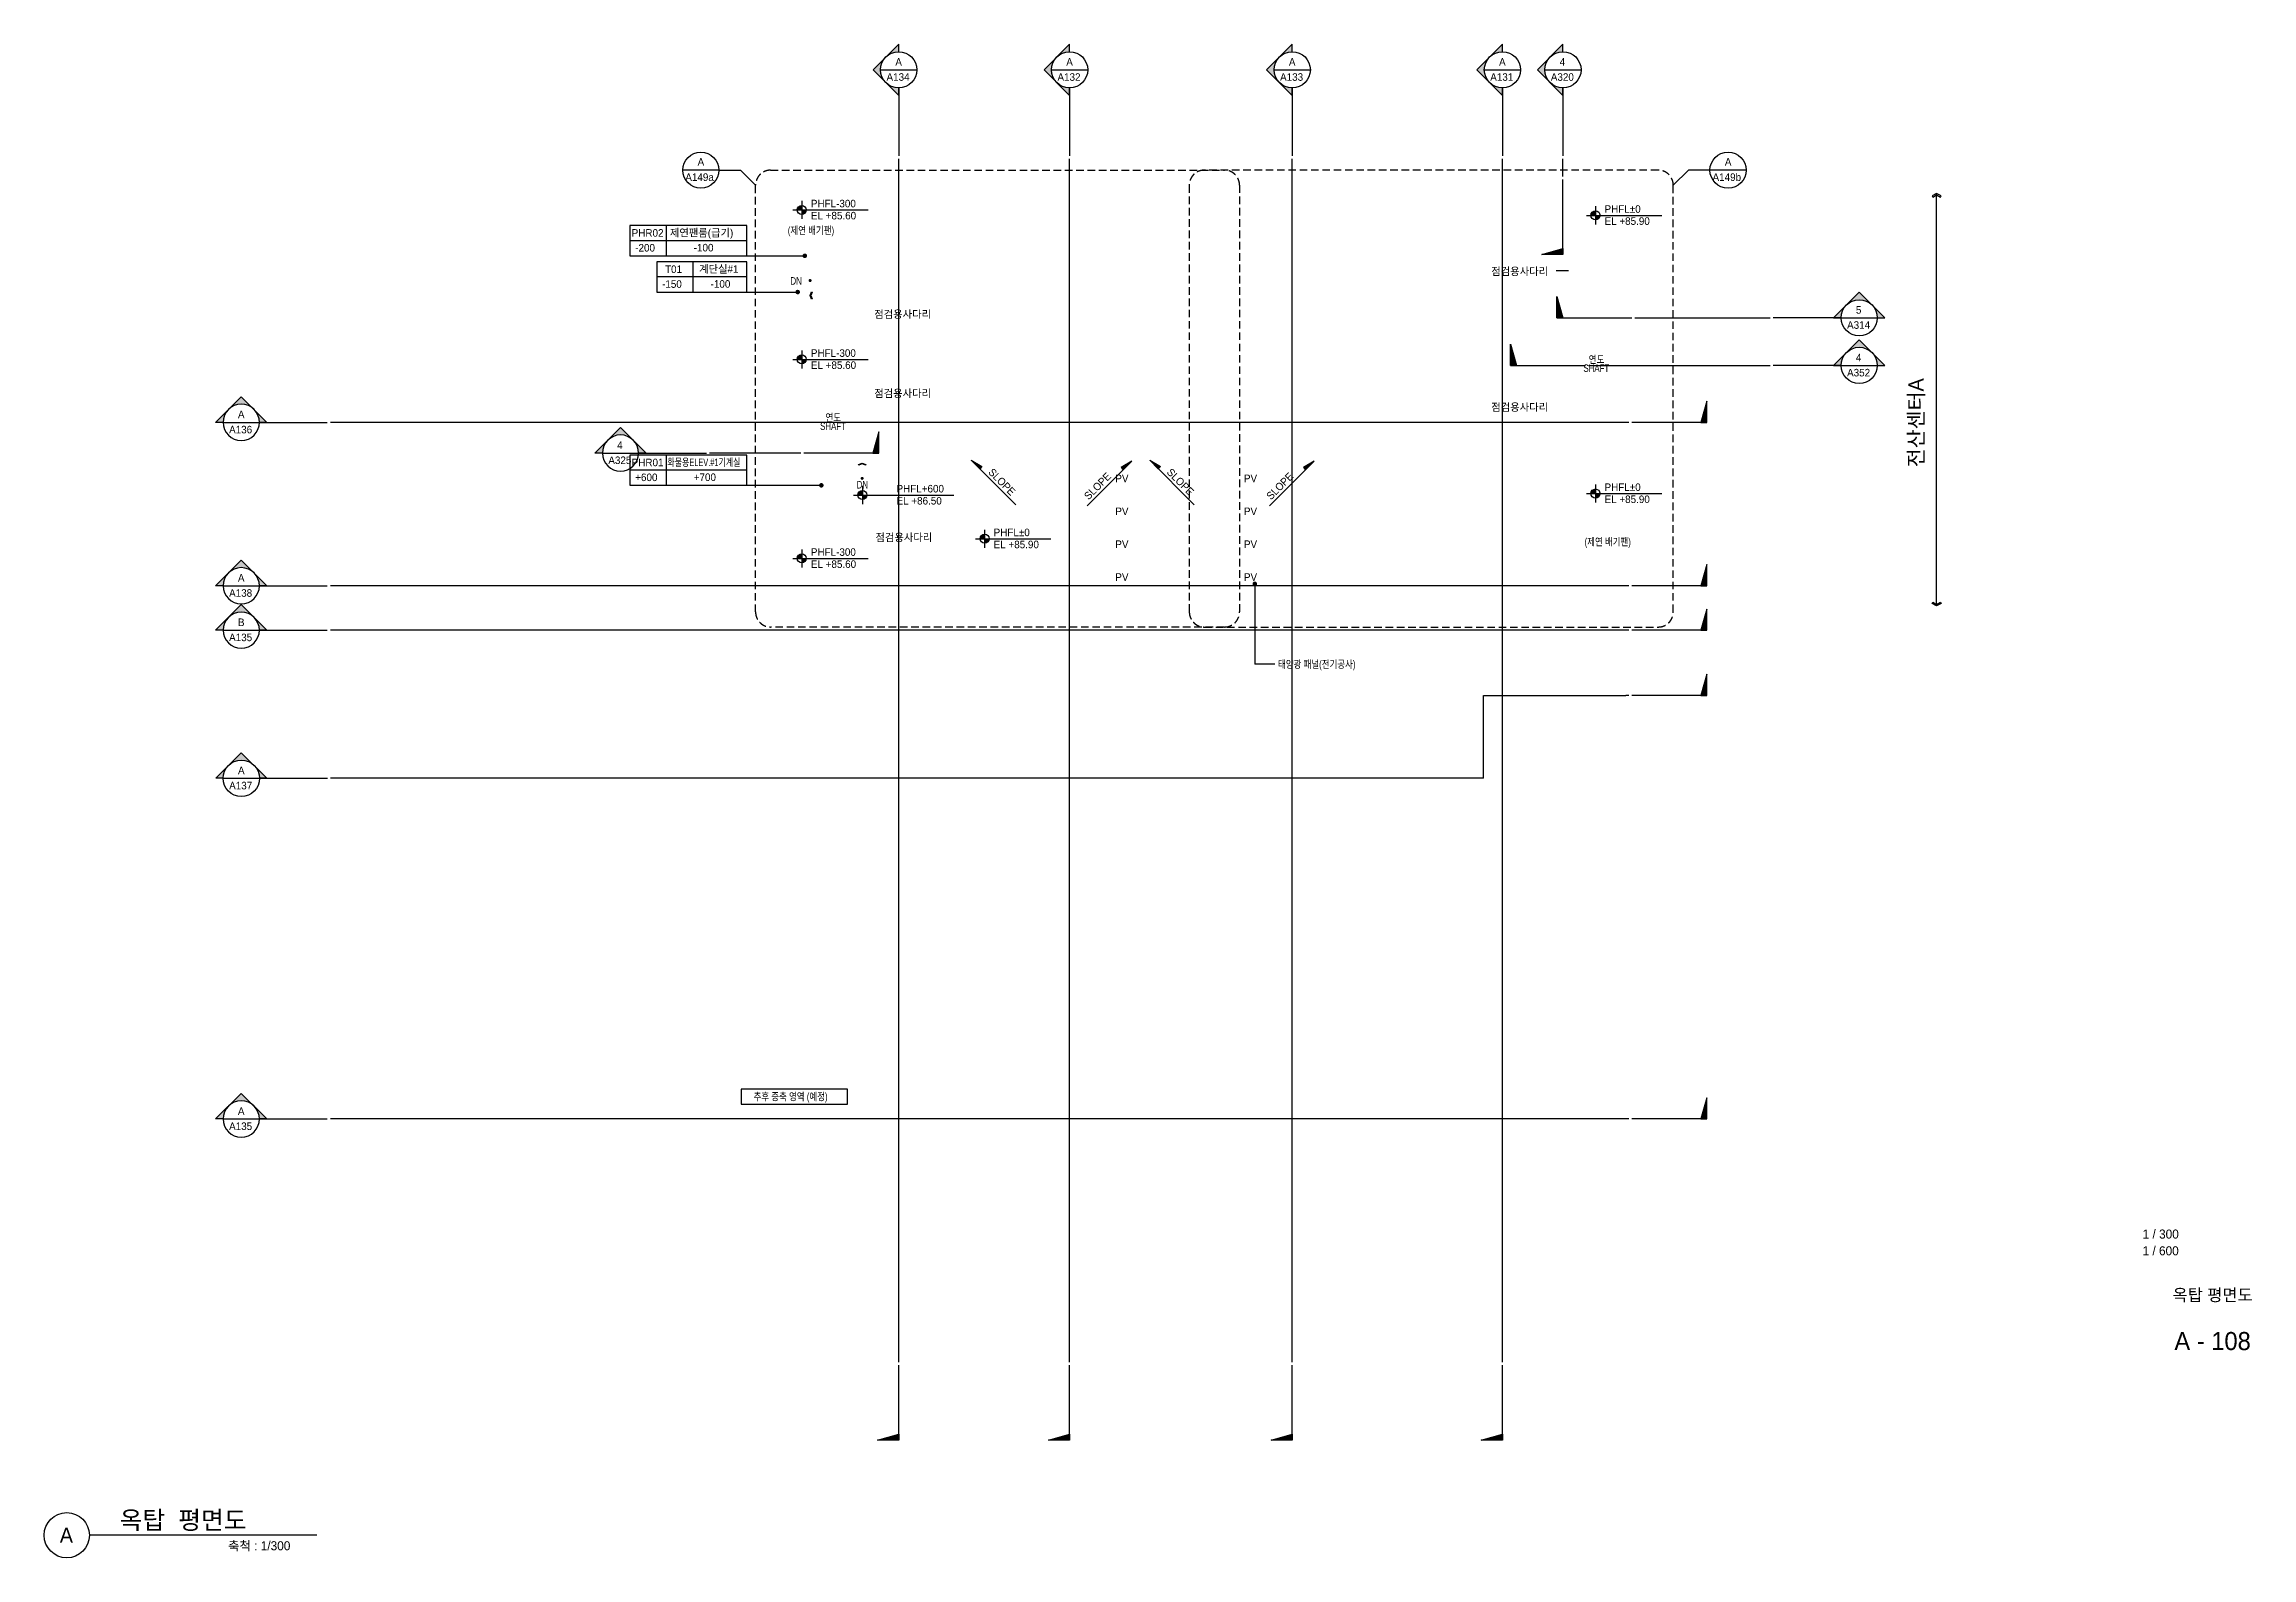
# Model space of a CAD drawing. Header units: millimetres. Extents: x 18458 to 242505, y -521583 to 1237915.
# Drawn here: x 18458 to 237858, y 904017 to 1054436 of the extents above; entities that cross this region are included whole.
import ezdxf
from ezdxf.enums import TextEntityAlignment as Align

# ---------------------------------------------------------------- set-up
doc = ezdxf.new("R2010")
doc.units = ezdxf.units.MM
doc.header["$LTSCALE"] = 300
doc.header["$MEASUREMENT"] = 0
doc.linetypes.add('HIDDEN', pattern=[0.375, 0.25, -0.125])
for name, color, linetype in [('A-DIM', 7, 'Continuous'), ('A-ELE-5', 5, 'Continuous'), ('A-ELE-9', 9, 'Continuous'), ('A-SYM', 7, 'Continuous'), ('A-SYM-1', 7, 'Continuous'), ('A-SYM-BUB', 3, 'Continuous'), ('A-SYM-LEAD', 4, 'Continuous'), ('A-SYM-LEVEL', 7, 'Continuous'), ('A-TEXT-NAME', 7, 'Continuous'), ('A-TEXT-NOTE', 7, 'Continuous'), ('XREF', 7, 'Continuous'), ('계단-라인', 7, 'Continuous'), ('실명', 7, 'Continuous'), ('실명-LEAD', 7, 'Continuous')]:
    doc.layers.add(name, color=color, linetype=linetype)
doc.styles.add('Gtx', font='Dotum.ttf')

# ---------------------------------------------------------------- blocks, each defined once
blk = doc.blocks.new('실명')
at = {"layer": 'A-TEXT-NOTE', "color": 7, "style": 'Gtx'}
for tag, p in [('001', (-18.33, 8.75)), ('002', (-18.35, 3.25))]:
    blk.add_attdef(tag, p, '', height=3, dxfattribs=at)
at = {"layer": 'A-TEXT-NOTE', "style": 'Gtx'}
blk.add_attdef('003', text='', height=4, dxfattribs=at).set_placement((4.86, -9.5), align=Align.MIDDLE)
at = {"layer": 'A-TEXT-NOTE', "color": 7, "style": 'Gtx'}
blk.add_attdef('004', text='', height=6, dxfattribs=at).set_placement((4.86, -23.5), align=Align.MIDDLE_CENTER)
blk = doc.blocks.new('A$C0d36eac7')
at = {"layer": 'A-DIM', "color": 1}
blk.add_line((-52600, -70595), (-52600, -29595), dxfattribs=at)
for points in [[(-52987, -29964), (-52600, -29743), (-52213, -29964), (-52149, -29853), (-52600, -29595), (-53051, -29853)], [(-52987, -70226), (-52600, -70447), (-52213, -70226), (-52149, -70337), (-52600, -70595), (-53051, -70337)]]:
    blk.add_lwpolyline(points, close=True, dxfattribs=at)
at = {"layer": 'A-SYM-BUB', "style": 'Gtx'}
blk.add_text('전산센터A', height=1500, rotation=90, dxfattribs=at).set_placement((-53901, -56806))
blk = doc.blocks.new('A$Ce9732c4b')
at = {"layer": 'A-SYM'}
for p, q in [((85516, -27285), (81916, -27285)), ((85516, -27285), (87654, -27285)), ((87654, -27285), (89154, -28785))]:
    blk.add_line(p, q, dxfattribs=at)
at = {"layer": 'A-SYM', "color": 7, "linetype": 'HIDDEN', "ltscale": 10, "elevation": 0}
blk.add_lwpolyline([(90654, -27285), (135757, -27285, -0.4142136), (137257, -28785), (137257, -71185, -0.4142136), (135757, -72685), (90654, -72685, -0.4142136), (89154, -71185), (89154, -28785, -0.4142136)], format="xyb", close=True, dxfattribs=at)
at = {"layer": 'A-SYM'}
blk.add_circle((83716, -27285), 1800, dxfattribs=at)
blk = doc.blocks.new('A$C2a23c31d')
at = {"layer": 'A-SYM'}
for p, q in [((-70437, -27285), (-71937, -28785)), ((-68299, -27285), (-70437, -27285)), ((-64699, -27285), (-68299, -27285))]:
    blk.add_line(p, q, dxfattribs=at)
at = {"layer": 'A-SYM', "color": 7, "linetype": 'HIDDEN', "ltscale": 10, "elevation": 0}
blk.add_lwpolyline([(-73437, -27285), (-118540, -27285, 0.4142136), (-120040, -28785), (-120040, -71185, 0.4142136), (-118540, -72685), (-73437, -72685, 0.4142136), (-71937, -71185), (-71937, -28785, 0.4142136)], format="xyb", close=True, dxfattribs=at)
at = {"layer": 'A-SYM'}
blk.add_circle((-66499, -27285), 1800, dxfattribs=at)
blk = doc.blocks.new('ARROWX')
blk.add_lwpolyline([(-0.2, -0.5), (-0.29, -0.46), (-0.11, 0), (-0.29, 0.46), (-0.2, 0.5), (0, 0)], close=True)
for points in [[(-0.2, 0.5), (-0.29, 0.46), (0, 0), (-0.11, 0)], [(0, 0), (-0.11, 0), (-0.2, -0.5), (-0.29, -0.46)]]:
    blk.add_solid(points)
blk = doc.blocks.new('*U51')
at = {"layer": 'A-SYM'}
h = blk.add_hatch(color=256, dxfattribs=at)
h.paths.add_polyline_path([(6216, 30838), (6428, 30626), (6428, 30750, -0.198912)])
h.paths.add_polyline_path([(6004, 31050), (6216, 30838, -0.414214), (6216, 31263)])
h.paths.add_polyline_path([(6216, 31263, -0.198912), (6428, 31350), (6428, 31475)])
blk.add_hatch(color=256, dxfattribs=at).paths.add_polyline_path([(6078, 6778), (6428, 6878), (6428, 6778)])
at = {"layer": 'A-ELE-9'}
blk.add_line((6428, 8119), (6428, 29525), dxfattribs=at)
at = {"layer": 'A-SYM'}
for p, q in [((6428, 30750), (6428, 29625)), ((6428, 29525), (6428, 29575)), ((6428, 8069), (6428, 8119)), ((6428, 6778), (6428, 8019))]:
    blk.add_line(p, q, dxfattribs=at)
blk.add_lwpolyline([(6428, 31350), (6428, 31475), (6004, 31050), (6428, 30626), (6428, 30750)], dxfattribs=at)
blk.add_lwpolyline([(6078, 6778), (6428, 6878), (6428, 6778)], close=True, dxfattribs=at)
blk.add_circle((6428, 31050), 300, dxfattribs=at)
blk = doc.blocks.new('*U124')
at = {"layer": 'A-SYM'}
h = blk.add_hatch(color=256, dxfattribs=at)
h.paths.add_polyline_path([(6216, 30838), (6428, 30626), (6428, 30750, -0.198912)])
h.paths.add_polyline_path([(6004, 31050), (6216, 30838, -0.414214), (6216, 31263)])
h.paths.add_polyline_path([(6216, 31263, -0.198912), (6428, 31350), (6428, 31475)])
blk.add_hatch(color=256, dxfattribs=at).paths.add_polyline_path([(6078, 8352), (6428, 8452), (6428, 8352)])
at = {"layer": 'A-ELE-9'}
blk.add_line((6428, 9694), (6428, 29525), dxfattribs=at)
at = {"layer": 'A-SYM'}
for p, q in [((6428, 30750), (6428, 29625)), ((6428, 29525), (6428, 29575)), ((6428, 9644), (6428, 9694)), ((6428, 8352), (6428, 9594))]:
    blk.add_line(p, q, dxfattribs=at)
blk.add_lwpolyline([(6428, 31350), (6428, 31475), (6004, 31050), (6428, 30626), (6428, 30750)], dxfattribs=at)
blk.add_lwpolyline([(6078, 8352), (6428, 8452), (6428, 8352)], close=True, dxfattribs=at)
blk.add_circle((6428, 31050), 300, dxfattribs=at)
blk = doc.blocks.new('A$C69eff562')
at = {"layer": 'A-SYM'}
blk.add_hatch(color=256, dxfattribs=at).paths.add_polyline_path([(183690, -77385), (183090, -79485), (183690, -79485)])
h = blk.add_hatch(color=256, dxfattribs=at)
h.paths.add_polyline_path([(39326, -86449), (40599, -87721), (39853, -87721, 0.1989124)])
h.paths.add_polyline_path([(38053, -85176), (39326, -86449, 0.4142136), (36781, -86449)])
h.paths.add_polyline_path([(36781, -86449, 0.1989124), (36253, -87721), (35508, -87721)])
for p, q in [((183690, -79485), (176240, -79485)), ((39853, -87721), (46608, -87721))]:
    blk.add_line(p, q, dxfattribs=at)
blk.add_lwpolyline([(183690, -77385), (183090, -79485), (183690, -79485)], close=True, dxfattribs=at)
blk.add_lwpolyline([(36253, -87721), (35508, -87721), (38053, -85176), (40599, -87721), (39853, -87721)], dxfattribs=at)
blk.add_circle((38053, -87721), 1800, dxfattribs=at)
at = {"layer": 'A-SYM-1'}
for p, q in [((101579, -17310), (105179, -17310)), ((118568, -17310), (122168, -17310)), ((140691, -17310), (144291, -17310)), ((161578, -17310), (165178, -17310)), ((36247, -52345), (39847, -52345)), ((36247, -68585), (39847, -68585)), ((36247, -72995), (39847, -72995)), ((175940, -79485), (175640, -79485)), ((36253, -87721), (39853, -87721)), ((47208, -87721), (46908, -87721)), ((36247, -121572), (39847, -121572))]:
    blk.add_line(p, q, dxfattribs=at)
at = {"layer": 'A-SYM-1', "color": 9}
for p, q in [((161484, -79485), (175640, -79485)), ((161484, -87721), (161484, -79485)), ((161484, -87721), (47208, -87721))]:
    blk.add_line(p, q, dxfattribs=at)
at = {"layer": 'A-SYM-1', "xscale": 6, "yscale": 6, "zscale": 6}
for p in [(64812, -203612), (81800, -203612), (103924, -203612), (124811, -203612)]:
    blk.add_blockref('*U124', p, dxfattribs=at)
at = {"layer": 'A-SYM-1', "xscale": -6.00000000000005, "yscale": 6.00000000000005, "zscale": 6, "rotation": 90}
for p in [(224350, -13778), (224350, -30018), (224350, -34428), (224350, -83005)]:
    blk.add_blockref('*U51', p, dxfattribs=at)
at = {"layer": 'A-SYM-1', "color": 3, "style": 'Gtx'}
for s, p in [('A', (103048, -16902)), ('A', (120036, -16902)), ('A', (142160, -16902)), ('A', (163047, -16902)), ('A134', (102171, -18405)), ('A132', (119160, -18405)), ('A133', (141283, -18405)), ('A131', (162170, -18405)), ('A', (37716, -51937)), ('A136', (36839, -53440)), ('A', (37716, -68177)), ('A138', (36839, -69680)), ('B', (37716, -72587)), ('A135', (36839, -74090)), ('A', (37722, -87314)), ('A137', (36845, -88817)), ('A', (37716, -121165)), ('A135', (36839, -122668))]:
    blk.add_text(s, height=750, dxfattribs=at).set_placement(p)
blk = doc.blocks.new('실면박스')
at = {"layer": '실명-LEAD'}
blk.add_line((3571, 0), (-2400, 0), dxfattribs=at)
blk.add_lwpolyline([(3571, 1000), (-2400, 1000), (-2400, -1000), (3571, -1000)], close=True, dxfattribs=at)
blk.add_lwpolyline([(0, 1000), (0, -1000)], dxfattribs=at)
blk = doc.blocks.new('*U47')
at = {"layer": '실명-LEAD'}
blk.add_line((5349, 0), (-2400, 0), dxfattribs=at)
blk.add_lwpolyline([(5349, 1000), (-2400, 1000), (-2400, -1000), (5349, -1000)], close=True, dxfattribs=at)
blk.add_lwpolyline([(0, 1000), (0, -1000)], dxfattribs=at)
blk = doc.blocks.new('*U53')
at = {"layer": 'A-SYM'}
h = blk.add_hatch(color=256, dxfattribs=at)
h.paths.add_polyline_path([(6216, 30838), (6428, 30626), (6428, 30750, -0.198912)])
h.paths.add_polyline_path([(6004, 31050), (6216, 30838, -0.414214), (6216, 31263)])
h.paths.add_polyline_path([(6216, 31263, -0.198912), (6428, 31350), (6428, 31475)])
blk.add_hatch(color=256, dxfattribs=at).paths.add_polyline_path([(6078, 26042), (6428, 26142), (6428, 26042)])
at = {"layer": 'A-ELE-9'}
blk.add_line((6428, 27383), (6428, 29525), dxfattribs=at)
at = {"layer": 'A-SYM'}
for p, q in [((6428, 30750), (6428, 29625)), ((6428, 29525), (6428, 29575)), ((6428, 27333), (6428, 27383)), ((6428, 26042), (6428, 27283))]:
    blk.add_line(p, q, dxfattribs=at)
blk.add_lwpolyline([(6428, 31350), (6428, 31475), (6004, 31050), (6428, 30626), (6428, 30750)], dxfattribs=at)
blk.add_lwpolyline([(6078, 26042), (6428, 26142), (6428, 26042)], close=True, dxfattribs=at)
blk.add_circle((6428, 31050), 300, dxfattribs=at)
blk = doc.blocks.new('*U125')
at = {"layer": 'A-SYM'}
h = blk.add_hatch(color=256, dxfattribs=at)
h.paths.add_polyline_path([(6216, 30838), (6428, 30626), (6428, 30750, -0.198912)])
h.paths.add_polyline_path([(6004, 31050), (6216, 30838, -0.414214), (6216, 31263)])
h.paths.add_polyline_path([(6216, 31263, -0.198912), (6428, 31350), (6428, 31475)])
blk.add_hatch(color=256, dxfattribs=at).paths.add_polyline_path([(6078, 27989), (6428, 28089), (6428, 27989)])
at = {"layer": 'A-ELE-9'}
blk.add_line((6428, 29331), (6428, 29525), dxfattribs=at)
at = {"layer": 'A-SYM'}
for p, q in [((6428, 30750), (6428, 29625)), ((6428, 29525), (6428, 29575)), ((6428, 29281), (6428, 29331)), ((6428, 27989), (6428, 29231))]:
    blk.add_line(p, q, dxfattribs=at)
blk.add_lwpolyline([(6428, 31350), (6428, 31475), (6004, 31050), (6428, 30626), (6428, 30750)], dxfattribs=at)
blk.add_lwpolyline([(6078, 27989), (6428, 28089), (6428, 27989)], close=True, dxfattribs=at)
blk.add_circle((6428, 31050), 300, dxfattribs=at)
blk = doc.blocks.new('*U56')
at = {"layer": 'A-SYM'}
h = blk.add_hatch(color=256, dxfattribs=at)
h.paths.add_polyline_path([(6216, 30838), (6428, 30626), (6428, 30750, -0.198912)])
h.paths.add_polyline_path([(6004, 31050), (6216, 30838, -0.414214), (6216, 31263)])
h.paths.add_polyline_path([(6216, 31263, -0.198912), (6428, 31350), (6428, 31475)])
blk.add_hatch(color=256, dxfattribs=at).paths.add_polyline_path([(6078, 26770), (6428, 26870), (6428, 26770)])
at = {"layer": 'A-ELE-9'}
blk.add_line((6428, 28112), (6428, 29525), dxfattribs=at)
at = {"layer": 'A-SYM'}
for p, q in [((6428, 30750), (6428, 29625)), ((6428, 29525), (6428, 29575)), ((6428, 28062), (6428, 28112)), ((6428, 26770), (6428, 28012))]:
    blk.add_line(p, q, dxfattribs=at)
blk.add_lwpolyline([(6428, 31350), (6428, 31475), (6004, 31050), (6428, 30626), (6428, 30750)], dxfattribs=at)
blk.add_lwpolyline([(6078, 26770), (6428, 26870), (6428, 26770)], close=True, dxfattribs=at)
blk.add_circle((6428, 31050), 300, dxfattribs=at)
blk = doc.blocks.new('*U59')
at = {"layer": 'A-SYM'}
h = blk.add_hatch(color=256, dxfattribs=at)
h.paths.add_polyline_path([(6216, 30838), (6428, 30626), (6428, 30750, -0.198912)])
h.paths.add_polyline_path([(6004, 31050), (6216, 30838, -0.414214), (6216, 31263)])
h.paths.add_polyline_path([(6216, 31263, -0.198912), (6428, 31350), (6428, 31475)])
blk.add_hatch(color=256, dxfattribs=at).paths.add_polyline_path([(6078, 25272), (6428, 25372), (6428, 25272)])
at = {"layer": 'A-ELE-9'}
blk.add_line((6428, 26614), (6428, 29525), dxfattribs=at)
at = {"layer": 'A-SYM'}
for p, q in [((6428, 30750), (6428, 29625)), ((6428, 29525), (6428, 29575)), ((6428, 26564), (6428, 26614)), ((6428, 25272), (6428, 26514))]:
    blk.add_line(p, q, dxfattribs=at)
blk.add_lwpolyline([(6428, 31350), (6428, 31475), (6004, 31050), (6428, 30626), (6428, 30750)], dxfattribs=at)
blk.add_lwpolyline([(6078, 25272), (6428, 25372), (6428, 25272)], close=True, dxfattribs=at)
blk.add_circle((6428, 31050), 300, dxfattribs=at)

msp = doc.modelspace()

# ---------------------------------------------------------------- hatches: boundary and pattern name
at = {"layer": 'A-SYM'}
for points in [[(111654.7, 1012456.5), (110594, 1013092.9), (111442.5, 1012244.4)], [(125482.3, 1012351.3), (126542.9, 1012987.7), (125694.4, 1012139.2)], [(129392.8, 1012456.5), (128332.2, 1013092.9), (129180.7, 1012244.4)], [(143603.1, 1012351.3), (144663.8, 1012987.7), (143815.2, 1012139.2)]]:
    msp.add_hatch(color=256, dxfattribs=at).paths.add_polyline_path(points)
at = {"layer": 'A-SYM-LEVEL'}
h = msp.add_hatch(color=256, dxfattribs=at)
h.paths.add_polyline_path([(93752.2, 1038416.1, 0.41421356), (93302.2, 1037966.1), (93752.2, 1037966.1)])
h.paths.add_polyline_path([(94202.2, 1037966.1), (93752.2, 1037966.1), (93752.2, 1037516.1, 0.41421356)])
h = msp.add_hatch(color=256, dxfattribs=at)
h.paths.add_polyline_path([(172628.3, 1037873.3, 0.41421356), (172178.3, 1037423.3), (172628.3, 1037423.3)])
h.paths.add_polyline_path([(173078.3, 1037423.3), (172628.3, 1037423.3), (172628.3, 1036973.3, 0.41421356)])
h = msp.add_hatch(color=256, dxfattribs=at)
h.paths.add_polyline_path([(93752.2, 1023559.4, 0.41421356), (93302.2, 1023109.4), (93752.2, 1023109.4)])
h.paths.add_polyline_path([(94202.2, 1023109.4), (93752.2, 1023109.4), (93752.2, 1022659.4, 0.41421356)])
h = msp.add_hatch(color=256, dxfattribs=at)
h.paths.add_polyline_path([(99780.9, 1010081.1, 0.41421356), (99330.9, 1009631.1), (99780.9, 1009631.1)])
h.paths.add_polyline_path([(100230.9, 1009631.1), (99780.9, 1009631.1), (99780.9, 1009181.1, 0.41421356)])
h = msp.add_hatch(color=256, dxfattribs=at)
h.paths.add_polyline_path([(172628.3, 1010230.7, 0.41421356), (172178.3, 1009780.7), (172628.3, 1009780.7)])
h.paths.add_polyline_path([(173078.3, 1009780.7), (172628.3, 1009780.7), (172628.3, 1009330.7, 0.41421356)])
h = msp.add_hatch(color=256, dxfattribs=at)
h.paths.add_polyline_path([(111916.9, 1005737.1, 0.41421356), (111466.9, 1005287.1), (111916.9, 1005287.1)])
h.paths.add_polyline_path([(112366.9, 1005287.1), (111916.9, 1005287.1), (111916.9, 1004837.1, 0.41421356)])
h = msp.add_hatch(color=256, dxfattribs=at)
h.paths.add_polyline_path([(93752.2, 1003784.5, 0.41421356), (93302.2, 1003334.5), (93752.2, 1003334.5)])
h.paths.add_polyline_path([(94202.2, 1003334.5), (93752.2, 1003334.5), (93752.2, 1002884.5, 0.41421356)])

# ---------------------------------------------------------------- linework, layer by layer
at = {"layer": 'A-SYM'}
for p, q in [((110594, 1013092.9), (115013.7, 1008673.2)), ((126542.9, 1012987.7), (122123.2, 1008568)), ((128332.2, 1013092.9), (132751.9, 1008673.2)), ((144663.8, 1012987.7), (140244.1, 1008568)), ((45541, 906266.8), (22957.8, 906266.8))]:
    msp.add_line(p, q, dxfattribs=at)
for points in [[(110594, 1013092.9), (111654.7, 1012456.5), (111442.5, 1012244.4)], [(126542.9, 1012987.7), (125482.3, 1012351.3), (125694.4, 1012139.2)], [(128332.2, 1013092.9), (129392.8, 1012456.5), (129180.7, 1012244.4)], [(144663.8, 1012987.7), (143603.1, 1012351.3), (143815.2, 1012139.2)]]:
    msp.add_lwpolyline(points, close=True, dxfattribs=at)
msp.add_circle((20707.8, 906266.8), 2250, dxfattribs=at)
at = {"layer": 'A-SYM-1'}
for p, q in [((167596.1, 1051890.4), (171196.1, 1051890.4)), ((197040, 1027245.7), (200640, 1027245.7)), ((197040, 1022513.3), (200640, 1022513.3)), ((73932.6, 1013805, 0), (77532.6, 1013805, 0))]:
    msp.add_line(p, q, dxfattribs=at)
at = {"layer": 'A-SYM-LEAD'}
for p, q in [((88290.9, 1033405.2), (94049.2, 1033405.2)), ((169937.7, 1031904.4), (168717.2, 1031904.4)), ((88290.9, 1029800.7), (93346.8, 1029800.7)), ((88153.6, 1010595.1), (95586.9, 1010595.1)), ((138771.9, 1000806.1), (138771.9, 992815.3))]:
    msp.add_line(p, q, dxfattribs=at)
at = {"layer": 'A-SYM-LEAD', "const_width": 224.4, "elevation": 0}
for points in [[(93936.4, 1033405.2, 1), (94162, 1033405.2, 1)], [(93234, 1029800.7, 1), (93459.6, 1029800.7, 1)], [(95586.9, 1010595.1, 1), (95812.5, 1010595.1, 1)]]:
    msp.add_lwpolyline(points, format="xyb", close=True, dxfattribs=at)
at = {"layer": 'A-SYM-LEAD'}
for points in [[(169937.7, 1034529.8, 0, 300, 0), (169937.7, 1033629.8, 0, 0, 0), (169937.7, 1031904.4, 0, 0, 0)], [(97858.6, 1027723.4, 0, 300, 0), (98758.6, 1027723.4, 0, 0, 0), (100800.1, 1027723.4, 0, 0, 0)], [(97363.4, 1019854.5, 0, 300, 0), (98263.4, 1019854.5, 0, 0, 0), (100800.1, 1019854.5, 0, 0, 0)], [(172003.7, 1018346.6, 0, 300, 0), (171103.7, 1018346.6, 0, 0, 0), (168779.5, 1018346.6, 0, 0, 0)], [(108386.8, 1003210.2, 0, 300, 0), (108386.8, 1004110.2, 0, 0, 0), (108386.8, 1005376.8, 0, 0, 0), (107436.2, 1005376.8, 0, 0, 0)]]:
    msp.add_lwpolyline(points, format="xyseb", dxfattribs=at)
at = {"layer": 'A-SYM-LEAD', "const_width": 224.5}
msp.add_lwpolyline([(138771.9, 1000918.8, 1), (138771.9, 1000693.3, 1)], format="xyb", close=True, dxfattribs=at)
at = {"layer": 'A-SYM-LEAD'}
msp.add_lwpolyline([(140771.9, 992815.3), (138771.9, 992815.3)], dxfattribs=at)
at = {"layer": 'A-SYM-LEVEL'}
for p, q in [((92852.2, 1037966.1), (100352.2, 1037966.1)), ((93752.2, 1038866.1), (93752.2, 1037066.1)), ((172628.3, 1038323.3), (172628.3, 1036523.3)), ((171728.3, 1037423.3), (179228.3, 1037423.3)), ((92852.2, 1023109.4), (100352.2, 1023109.4)), ((93752.2, 1024009.4), (93752.2, 1022209.4)), ((98880.9, 1009631.1), (108863.6, 1009631.1)), ((99780.9, 1010531.1), (99780.9, 1008731.1)), ((171728.3, 1009780.7), (179228.3, 1009780.7)), ((172628.3, 1010680.7), (172628.3, 1008880.7)), ((111016.9, 1005287.1), (118516.9, 1005287.1)), ((111916.9, 1006187.1), (111916.9, 1004387.1)), ((92852.2, 1003334.5), (100352.2, 1003334.5)), ((93752.2, 1004234.5), (93752.2, 1002434.5))]:
    msp.add_line(p, q, dxfattribs=at)
for centre in [(93752.2, 1037966.1), (172628.3, 1037423.3), (93752.2, 1023109.4), (99780.9, 1009631.1), (172628.3, 1009780.7), (111916.9, 1005287.1), (93752.2, 1003334.5)]:
    msp.add_circle(centre, 450, dxfattribs=at)
at = {"layer": 'A-TEXT-NOTE', "elevation": 0}
msp.add_lwpolyline([(87741.5, 949099.7), (98302.7, 949099.7), (98302.7, 950599.7), (87741.5, 950599.7)], close=True, dxfattribs=at)
at = {"layer": '계단-라인', "const_width": 150, "elevation": 0}
for points in [[(94655.5, 1030948, 1), (94505.5, 1030948, 1)], [(99822.5, 1011289.9, 1), (99672.5, 1011289.9, 1)]]:
    msp.add_lwpolyline(points, format="xyb", close=True, dxfattribs=at)

# ---------------------------------------------------------------- block references
at = {"layer": 'A-ELE-5', "xscale": 1.5, "yscale": 1.5, "zscale": 1.5}
for name, p in [('*U47', (80266.8, 1034905.2)), ('실면박스', (82934.6, 1031300.7)), ('*U47', (80266.8, 1012095.1))]:
    msp.add_blockref(name, p, dxfattribs=at)
at = {"layer": 'A-SYM-1'}
for name, p in [('A$C69eff562', (0, 1069200)), ('A$Ce9732c4b', (0, 1069200)), ('A$C2a23c31d', (252300, 1069200))]:
    msp.add_blockref(name, p, dxfattribs=at)
at = {"layer": 'A-SYM-1', "xscale": 6, "yscale": 6, "zscale": 6}
msp.add_blockref('*U125', (130828.9, 865587.7), dxfattribs=at)
at = {"layer": 'A-SYM-1', "yscale": 6, "zscale": 6}
for name, p, xscale, rotation in [('*U53', (12537.3, 1065812.9), 6, 270), ('*U59', (12537.3, 1061080.6), 6, 270), ('*U56', (262035.2, 1052372.3, 0), -6, 90)]:
    msp.add_blockref(name, p, dxfattribs=dict(at, xscale=xscale, rotation=rotation))
at = {"layer": 'XREF'}
msp.add_blockref('A$C0d36eac7', (259133.4, 1069200), dxfattribs=at)
ref = msp.add_blockref('실명', (232500, 933000), dxfattribs=dict(at, xscale=300, yscale=300, zscale=300))
ref.add_attrib('001', '1 / 300', (226999.8, 935741.9), dxfattribs={"layer": 'A-TEXT-NOTE', "color": 7, "height": 900, "style": 'Gtx'})
ref.add_attrib('002', '1 / 600', (226993.8, 934078.2), dxfattribs={"layer": 'A-TEXT-NOTE', "color": 7, "height": 900, "style": 'Gtx'})
ref.add_attrib('003', '옥탑 평면도', dxfattribs={"layer": 'A-TEXT-NOTE', "height": 1200, "style": 'Gtx'}).set_placement((233956.7, 930149.2), align=Align.MIDDLE)
ref.add_attrib('004', 'A - 108', dxfattribs={"layer": 'A-TEXT-NOTE', "color": 7, "height": 1800, "style": 'Gtx'}).set_placement((233956.7, 925559), align=Align.MIDDLE_CENTER)
at = {"layer": '계단-라인', "xscale": 750, "yscale": 750, "zscale": 750}
for p, rotation in [((94573.9, 1029460), 180), ((99753.6, 1012805), 89.99999999999996)]:
    msp.add_blockref('ARROWX', p, dxfattribs=dict(at, rotation=rotation))

# ---------------------------------------------------------------- texts
at = {"layer": 'A-SYM', "style": 'Gtx'}
for rotation, p in [(314.797814, (112223.8, 1011834)), (45.202186, (122257.6, 1009097.2)), (314.797814, (129962, 1011834)), (45.202186, (140378.5, 1009097.2))]:
    msp.add_text('SLOPE', height=750, rotation=rotation, dxfattribs=at).set_placement(p)
at = {"layer": 'A-SYM', "color": 2, "style": 'Gtx'}
msp.add_text('옥탑  평면도', height=1800, dxfattribs=at).set_placement((25957.8, 906866.8))
at = {"layer": 'A-SYM', "color": 3, "style": 'Gtx'}
msp.add_text('A', height=1500, dxfattribs=at).set_placement((20012.7, 905517.9))
at = {"layer": 'A-SYM', "style": 'Gtx'}
msp.add_text('축척 : 1/300', height=900, dxfattribs=at).set_placement((36740.5, 904766.8))
at = {"layer": 'A-SYM-1', "color": 3, "style": 'Gtx'}
for s, p in [('A320', (168188.1, 1050794.8)), ('4', (169064.7, 1052297.9)), ('A', (83399.3, 1042363.3)), ('A', (185484.4, 1042363.3)), ('A149a', (82176.7, 1040843.4)), ('A149b', (184261.8, 1040843.4)), ('A314', (197631.9, 1026150.2)), ('5', (198508.5, 1027653.3)), ('4', (198508.5, 1022920.9)), ('A352', (197631.9, 1021417.8)), ('4', (75401.2, 1014212.6, 0)), ('A325', (74524.5, 1012709.5, 0))]:
    msp.add_text(s, height=750, dxfattribs=at).set_placement(p)
at = {"layer": 'A-SYM-LEVEL', "style": 'Gtx'}
for s, p in [('PHFL-300', (94652.2, 1038221.1)), ('EL +85.60', (94652.2, 1037021.1)), ('PHFL%%P0', (173528.3, 1037678.3)), ('EL +85.90', (173528.3, 1036478.3)), ('점검용사다리', (162274.6, 1031478.1)), ('점검용사다리', (100950.7, 1027226.3)), ('PHFL-300', (94652.2, 1023364.4)), ('EL +85.60', (94652.2, 1022164.4)), ('점검용사다리', (100950.7, 1019357.4)), ('점검용사다리', (162274.6, 1017988.1)), ('PV', (124911.6, 1010906.3)), ('PV', (137690.2, 1010906.3)), ('PHFL+600', (103163.6, 1009886.1)), ('EL +86.50', (103163.6, 1008686.1)), ('PHFL%%P0', (173528.3, 1010035.7)), ('EL +85.90', (173528.3, 1008835.7)), ('PV', (124911.6, 1007638.3)), ('PV', (137690.2, 1007638.3)), ('점검용사다리', (101074.6, 1005042.3)), ('PHFL%%P0', (112816.9, 1005542.1)), ('EL +85.90', (112816.9, 1004342.1)), ('PV', (124911.6, 1004370.3)), ('PV', (137690.2, 1004370.3)), ('PHFL-300', (94652.2, 1003589.5)), ('EL +85.60', (94652.2, 1002389.5)), ('PV', (124911.6, 1001102.3)), ('PV', (137690.2, 1001102.3))]:
    msp.add_text(s, height=750, dxfattribs=at).set_placement(p)
at = {"layer": 'A-TEXT-NAME', "style": 'Gtx', "width": 0.8}
for s, p in [('(제연 배기팬)', (92362, 1035552.2)), ('DN', (92621.9, 1030535.5)), ('SHAFT', (171426.4, 1021865.7)), ('연도', (171961.1, 1022725.7)), ('SHAFT', (95572.5, 1016100.5)), ('연도', (96107.2, 1016960.5)), ('DN', (99211.5, 1010279)), ('(제연 배기팬)', (171542.7, 1004606.9)), ('태양광 패널(전기공사)', (141083.9, 992440.3)), ('추후 증축 영역 (예정)', (88957.2, 949475.7))]:
    msp.add_text(s, height=750, dxfattribs=at).set_placement(p)
at = {"layer": '실명', "color": 3, "style": 'Gtx'}
for s, p in [('PHR02', (76846.6, 1035302.2)), ('제연팬룸(급기)', (80641, 1035317.4)), ('T01', (80160.4, 1031697.7)), ('계단실#1', (83546.2, 1031712.9)), ('PHR01', (76846.6, 1012492.1)), ('+600', (77198.3, 1011016.3)), ('+700', (83011, 1011028.3))]:
    msp.add_text(s, height=750, dxfattribs=at).set_placement(p)
at = {"layer": '실명', "color": 1, "style": 'Gtx'}
for s, p in [('-200', (77198.3, 1033826.3)), ('-100', (83011, 1033838.4)), ('-150', (79866, 1030221.8)), ('-100', (84689.3, 1030233.9))]:
    msp.add_text(s, height=750, dxfattribs=at).set_placement(p)
at = {"layer": '실명', "color": 3, "style": 'Gtx', "width": 0.75}
msp.add_text('화물용ELEV.#1기계실', height=750, dxfattribs=at).set_placement((80397.5, 1012507.3))

doc.saveas('drawing.dxf')
